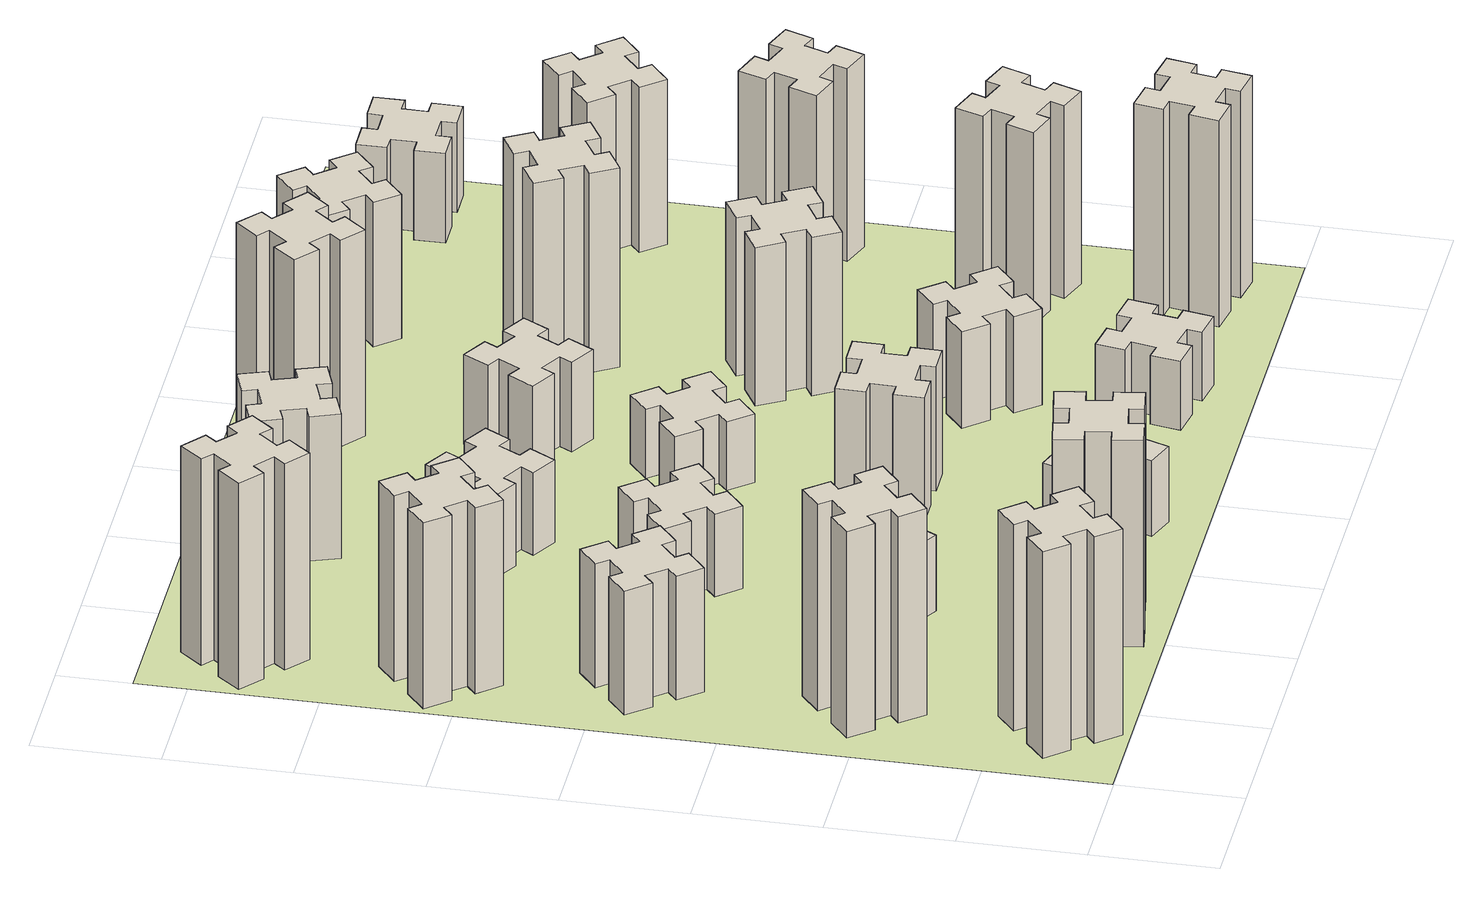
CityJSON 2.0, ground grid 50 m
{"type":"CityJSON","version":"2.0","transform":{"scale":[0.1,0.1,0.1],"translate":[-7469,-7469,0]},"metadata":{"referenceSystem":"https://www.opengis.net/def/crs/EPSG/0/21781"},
"CityObjects":{
"building1":{"type":"Building","attributes":{"class":"1000","function":"1000","usage":"1000","yearOfConstruction":2016,"roofType":"1000","measuredHeight":90,"storeysAboveGround":30,"storeysBelowGround":0},"geometry":[{"type":"Solid","lod":"1","boundaries":[[[[0,1,2,3,4,5,6,7,8,9,10,11,12,13,14,15,16,17,18,19]],[[17,16,20,21]],[[16,15,22,20]],[[15,14,23,22]],[[14,13,24,23]],[[13,12,25,24]],[[12,11,26,25]],[[11,10,27,26]],[[10,9,28,27]],[[9,8,29,28]],[[8,7,30,29]],[[7,6,31,30]],[[6,5,32,31]],[[5,4,33,32]],[[4,3,34,33]],[[3,2,35,34]],[[2,1,36,35]],[[1,0,37,36]],[[0,19,38,37]],[[19,18,39,38]],[[18,17,21,39]],[[24,25,26,27,28,29,30,31,32,33,34,35,36,37,38,39,21,20,22,23]]]]}]},
"building2":{"type":"Building","attributes":{"class":"1000","function":"1000","usage":"1000","yearOfConstruction":2016,"roofType":"1000","measuredHeight":90,"storeysAboveGround":30,"storeysBelowGround":0},"geometry":[{"type":"Solid","lod":"1","boundaries":[[[[40,41,42,43,44,45,46,47,48,49,50,51,52,53,54,55,56,57,58,59]],[[57,56,60,61]],[[56,55,62,60]],[[55,54,63,62]],[[54,53,64,63]],[[53,52,65,64]],[[52,51,66,65]],[[51,50,67,66]],[[50,49,68,67]],[[49,48,69,68]],[[48,47,70,69]],[[47,46,71,70]],[[46,45,72,71]],[[45,44,73,72]],[[44,43,74,73]],[[43,42,75,74]],[[42,41,76,75]],[[41,40,77,76]],[[40,59,78,77]],[[59,58,79,78]],[[58,57,61,79]],[[64,65,66,67,68,69,70,71,72,73,74,75,76,77,78,79,61,60,62,63]]]]}]},
"building3":{"type":"Building","attributes":{"class":"1000","function":"1000","usage":"1000","yearOfConstruction":2016,"roofType":"1000","measuredHeight":54,"storeysAboveGround":30,"storeysBelowGround":0},"geometry":[{"type":"Solid","lod":"1","boundaries":[[[[80,81,82,83,84,85,86,87,88,89,90,91,92,93,94,95,96,97,98,99]],[[97,96,100,101]],[[96,95,102,100]],[[95,94,103,102]],[[94,93,104,103]],[[93,92,105,104]],[[92,91,106,105]],[[91,90,107,106]],[[90,89,108,107]],[[89,88,109,108]],[[88,87,110,109]],[[87,86,111,110]],[[86,85,112,111]],[[85,84,113,112]],[[84,83,114,113]],[[83,82,115,114]],[[82,81,116,115]],[[81,80,117,116]],[[80,99,118,117]],[[99,98,119,118]],[[98,97,101,119]],[[104,105,106,107,108,109,110,111,112,113,114,115,116,117,118,119,101,100,102,103]]]]}]},
"building4":{"type":"Building","attributes":{"class":"1000","function":"1000","usage":"1000","yearOfConstruction":2016,"roofType":"1000","measuredHeight":81,"storeysAboveGround":30,"storeysBelowGround":0},"geometry":[{"type":"Solid","lod":"1","boundaries":[[[[120,121,122,123,124,125,126,127,128,129,130,131,132,133,134,135,136,137,138,139]],[[137,136,140,141]],[[136,135,142,140]],[[135,134,143,142]],[[134,133,144,143]],[[133,132,145,144]],[[132,131,146,145]],[[131,130,147,146]],[[130,129,148,147]],[[129,128,149,148]],[[128,127,150,149]],[[127,126,151,150]],[[126,125,152,151]],[[125,124,153,152]],[[124,123,154,153]],[[123,122,155,154]],[[122,121,156,155]],[[121,120,157,156]],[[120,139,158,157]],[[139,138,159,158]],[[138,137,141,159]],[[144,145,146,147,148,149,150,151,152,153,154,155,156,157,158,159,141,140,142,143]]]]}]},
"building5":{"type":"Building","attributes":{"class":"1000","function":"1000","usage":"1000","yearOfConstruction":2016,"roofType":"1000","measuredHeight":90,"storeysAboveGround":30,"storeysBelowGround":0},"geometry":[{"type":"Solid","lod":"1","boundaries":[[[[160,161,162,163,164,165,166,167,168,169,170,171,172,173,174,175,176,177,178,179]],[[177,176,180,181]],[[176,175,182,180]],[[175,174,183,182]],[[174,173,184,183]],[[173,172,185,184]],[[172,171,186,185]],[[171,170,187,186]],[[170,169,188,187]],[[169,168,189,188]],[[168,167,190,189]],[[167,166,191,190]],[[166,165,192,191]],[[165,164,193,192]],[[164,163,194,193]],[[163,162,195,194]],[[162,161,196,195]],[[161,160,197,196]],[[160,179,198,197]],[[179,178,199,198]],[[178,177,181,199]],[[184,185,186,187,188,189,190,191,192,193,194,195,196,197,198,199,181,180,182,183]]]]}]},
"building6":{"type":"Building","attributes":{"class":"1000","function":"1000","usage":"1000","yearOfConstruction":2016,"roofType":"1000","measuredHeight":90,"storeysAboveGround":30,"storeysBelowGround":0},"geometry":[{"type":"Solid","lod":"1","boundaries":[[[[200,201,202,203,204,205,206,207,208,209,210,211,212,213,214,215,216,217,218,219]],[[217,216,220,221]],[[216,215,222,220]],[[215,214,223,222]],[[214,213,224,223]],[[213,212,225,224]],[[212,211,226,225]],[[211,210,227,226]],[[210,209,228,227]],[[209,208,229,228]],[[208,207,230,229]],[[207,206,231,230]],[[206,205,232,231]],[[205,204,233,232]],[[204,203,234,233]],[[203,202,235,234]],[[202,201,236,235]],[[201,200,237,236]],[[200,219,238,237]],[[219,218,239,238]],[[218,217,221,239]],[[224,225,226,227,228,229,230,231,232,233,234,235,236,237,238,239,221,220,222,223]]]]}]},
"building7":{"type":"Building","attributes":{"class":"1000","function":"1000","usage":"1000","yearOfConstruction":2016,"roofType":"1000","measuredHeight":33,"storeysAboveGround":30,"storeysBelowGround":0},"geometry":[{"type":"Solid","lod":"1","boundaries":[[[[240,241,242,243,244,245,246,247,248,249,250,251,252,253,254,255,256,257,258,259]],[[257,256,260,261]],[[256,255,262,260]],[[255,254,263,262]],[[254,253,264,263]],[[253,252,265,264]],[[252,251,266,265]],[[251,250,267,266]],[[250,249,268,267]],[[249,248,269,268]],[[248,247,270,269]],[[247,246,271,270]],[[246,245,272,271]],[[245,244,273,272]],[[244,243,274,273]],[[243,242,275,274]],[[242,241,276,275]],[[241,240,277,276]],[[240,259,278,277]],[[259,258,279,278]],[[258,257,261,279]],[[264,265,266,267,268,269,270,271,272,273,274,275,276,277,278,279,261,260,262,263]]]]}]},
"building8":{"type":"Building","attributes":{"class":"1000","function":"1000","usage":"1000","yearOfConstruction":2016,"roofType":"1000","measuredHeight":36,"storeysAboveGround":30,"storeysBelowGround":0},"geometry":[{"type":"Solid","lod":"1","boundaries":[[[[280,281,282,283,284,285,286,287,288,289,290,291,292,293,294,295,296,297,298,299]],[[297,296,300,301]],[[296,295,302,300]],[[295,294,303,302]],[[294,293,304,303]],[[293,292,305,304]],[[292,291,306,305]],[[291,290,307,306]],[[290,289,308,307]],[[289,288,309,308]],[[288,287,310,309]],[[287,286,311,310]],[[286,285,312,311]],[[285,284,313,312]],[[284,283,314,313]],[[283,282,315,314]],[[282,281,316,315]],[[281,280,317,316]],[[280,299,318,317]],[[299,298,319,318]],[[298,297,301,319]],[[304,305,306,307,308,309,310,311,312,313,314,315,316,317,318,319,301,300,302,303]]]]}]},
"building9":{"type":"Building","attributes":{"class":"1000","function":"1000","usage":"1000","yearOfConstruction":2016,"roofType":"1000","measuredHeight":33,"storeysAboveGround":30,"storeysBelowGround":0},"geometry":[{"type":"Solid","lod":"1","boundaries":[[[[320,321,322,323,324,325,326,327,328,329,330,331,332,333,334,335,336,337,338,339]],[[337,336,340,341]],[[336,335,342,340]],[[335,334,343,342]],[[334,333,344,343]],[[333,332,345,344]],[[332,331,346,345]],[[331,330,347,346]],[[330,329,348,347]],[[329,328,349,348]],[[328,327,350,349]],[[327,326,351,350]],[[326,325,352,351]],[[325,324,353,352]],[[324,323,354,353]],[[323,322,355,354]],[[322,321,356,355]],[[321,320,357,356]],[[320,339,358,357]],[[339,338,359,358]],[[338,337,341,359]],[[344,345,346,347,348,349,350,351,352,353,354,355,356,357,358,359,341,340,342,343]]]]}]},
"building10":{"type":"Building","attributes":{"class":"1000","function":"1000","usage":"1000","yearOfConstruction":2016,"roofType":"1000","measuredHeight":36,"storeysAboveGround":30,"storeysBelowGround":0},"geometry":[{"type":"Solid","lod":"1","boundaries":[[[[360,361,362,363,364,365,366,367,368,369,370,371,372,373,374,375,376,377,378,379]],[[377,376,380,381]],[[376,375,382,380]],[[375,374,383,382]],[[374,373,384,383]],[[373,372,385,384]],[[372,371,386,385]],[[371,370,387,386]],[[370,369,388,387]],[[369,368,389,388]],[[368,367,390,389]],[[367,366,391,390]],[[366,365,392,391]],[[365,364,393,392]],[[364,363,394,393]],[[363,362,395,394]],[[362,361,396,395]],[[361,360,397,396]],[[360,379,398,397]],[[379,378,399,398]],[[378,377,381,399]],[[384,385,386,387,388,389,390,391,392,393,394,395,396,397,398,399,381,380,382,383]]]]}]},
"building11":{"type":"Building","attributes":{"class":"1000","function":"1000","usage":"1000","yearOfConstruction":2016,"roofType":"1000","measuredHeight":63,"storeysAboveGround":30,"storeysBelowGround":0},"geometry":[{"type":"Solid","lod":"1","boundaries":[[[[400,401,402,403,404,405,406,407,408,409,410,411,412,413,414,415,416,417,418,419]],[[417,416,420,421]],[[416,415,422,420]],[[415,414,423,422]],[[414,413,424,423]],[[413,412,425,424]],[[412,411,426,425]],[[411,410,427,426]],[[410,409,428,427]],[[409,408,429,428]],[[408,407,430,429]],[[407,406,431,430]],[[406,405,432,431]],[[405,404,433,432]],[[404,403,434,433]],[[403,402,435,434]],[[402,401,436,435]],[[401,400,437,436]],[[400,419,438,437]],[[419,418,439,438]],[[418,417,421,439]],[[424,425,426,427,428,429,430,431,432,433,434,435,436,437,438,439,421,420,422,423]]]]}]},
"building12":{"type":"Building","attributes":{"class":"1000","function":"1000","usage":"1000","yearOfConstruction":2016,"roofType":"1000","measuredHeight":54,"storeysAboveGround":30,"storeysBelowGround":0},"geometry":[{"type":"Solid","lod":"1","boundaries":[[[[440,441,442,443,444,445,446,447,448,449,450,451,452,453,454,455,456,457,458,459]],[[457,456,460,461]],[[456,455,462,460]],[[455,454,463,462]],[[454,453,464,463]],[[453,452,465,464]],[[452,451,466,465]],[[451,450,467,466]],[[450,449,468,467]],[[449,448,469,468]],[[448,447,470,469]],[[447,446,471,470]],[[446,445,472,471]],[[445,444,473,472]],[[444,443,474,473]],[[443,442,475,474]],[[442,441,476,475]],[[441,440,477,476]],[[440,459,478,477]],[[459,458,479,478]],[[458,457,461,479]],[[464,465,466,467,468,469,470,471,472,473,474,475,476,477,478,479,461,460,462,463]]]]}]},
"building13":{"type":"Building","attributes":{"class":"1000","function":"1000","usage":"1000","yearOfConstruction":2016,"roofType":"1000","measuredHeight":30,"storeysAboveGround":30,"storeysBelowGround":0},"geometry":[{"type":"Solid","lod":"1","boundaries":[[[[480,481,482,483,484,485,486,487,488,489,490,491,492,493,494,495,496,497,498,499]],[[497,496,500,501]],[[496,495,502,500]],[[495,494,503,502]],[[494,493,504,503]],[[493,492,505,504]],[[492,491,506,505]],[[491,490,507,506]],[[490,489,508,507]],[[489,488,509,508]],[[488,487,510,509]],[[487,486,511,510]],[[486,485,512,511]],[[485,484,513,512]],[[484,483,514,513]],[[483,482,515,514]],[[482,481,516,515]],[[481,480,517,516]],[[480,499,518,517]],[[499,498,519,518]],[[498,497,501,519]],[[504,505,506,507,508,509,510,511,512,513,514,515,516,517,518,519,501,500,502,503]]]]}]},
"building14":{"type":"Building","attributes":{"class":"1000","function":"1000","usage":"1000","yearOfConstruction":2016,"roofType":"1000","measuredHeight":39,"storeysAboveGround":30,"storeysBelowGround":0},"geometry":[{"type":"Solid","lod":"1","boundaries":[[[[520,521,522,523,524,525,526,527,528,529,530,531,532,533,534,535,536,537,538,539]],[[537,536,540,541]],[[536,535,542,540]],[[535,534,543,542]],[[534,533,544,543]],[[533,532,545,544]],[[532,531,546,545]],[[531,530,547,546]],[[530,529,548,547]],[[529,528,549,548]],[[528,527,550,549]],[[527,526,551,550]],[[526,525,552,551]],[[525,524,553,552]],[[524,523,554,553]],[[523,522,555,554]],[[522,521,556,555]],[[521,520,557,556]],[[520,539,558,557]],[[539,538,559,558]],[[538,537,541,559]],[[544,545,546,547,548,549,550,551,552,553,554,555,556,557,558,559,541,540,542,543]]]]}]},
"building15":{"type":"Building","attributes":{"class":"1000","function":"1000","usage":"1000","yearOfConstruction":2016,"roofType":"1000","measuredHeight":30,"storeysAboveGround":30,"storeysBelowGround":0},"geometry":[{"type":"Solid","lod":"1","boundaries":[[[[560,561,562,563,564,565,566,567,568,569,570,571,572,573,574,575,576,577,578,579]],[[577,576,580,581]],[[576,575,582,580]],[[575,574,583,582]],[[574,573,584,583]],[[573,572,585,584]],[[572,571,586,585]],[[571,570,587,586]],[[570,569,588,587]],[[569,568,589,588]],[[568,567,590,589]],[[567,566,591,590]],[[566,565,592,591]],[[565,564,593,592]],[[564,563,594,593]],[[563,562,595,594]],[[562,561,596,595]],[[561,560,597,596]],[[560,579,598,597]],[[579,578,599,598]],[[578,577,581,599]],[[584,585,586,587,588,589,590,591,592,593,594,595,596,597,598,599,581,580,582,583]]]]}]},
"building16":{"type":"Building","attributes":{"class":"1000","function":"1000","usage":"1000","yearOfConstruction":2016,"roofType":"1000","measuredHeight":90,"storeysAboveGround":30,"storeysBelowGround":0},"geometry":[{"type":"Solid","lod":"1","boundaries":[[[[600,601,602,603,604,605,606,607,608,609,610,611,612,613,614,615,616,617,618,619]],[[617,616,620,621]],[[616,615,622,620]],[[615,614,623,622]],[[614,613,624,623]],[[613,612,625,624]],[[612,611,626,625]],[[611,610,627,626]],[[610,609,628,627]],[[609,608,629,628]],[[608,607,630,629]],[[607,606,631,630]],[[606,605,632,631]],[[605,604,633,632]],[[604,603,634,633]],[[603,602,635,634]],[[602,601,636,635]],[[601,600,637,636]],[[600,619,638,637]],[[619,618,639,638]],[[618,617,621,639]],[[624,625,626,627,628,629,630,631,632,633,634,635,636,637,638,639,621,620,622,623]]]]}]},
"building17":{"type":"Building","attributes":{"class":"1000","function":"1000","usage":"1000","yearOfConstruction":2016,"roofType":"1000","measuredHeight":42,"storeysAboveGround":30,"storeysBelowGround":0},"geometry":[{"type":"Solid","lod":"1","boundaries":[[[[640,641,642,643,644,645,646,647,648,649,650,651,652,653,654,655,656,657,658,659]],[[657,656,660,661]],[[656,655,662,660]],[[655,654,663,662]],[[654,653,664,663]],[[653,652,665,664]],[[652,651,666,665]],[[651,650,667,666]],[[650,649,668,667]],[[649,648,669,668]],[[648,647,670,669]],[[647,646,671,670]],[[646,645,672,671]],[[645,644,673,672]],[[644,643,674,673]],[[643,642,675,674]],[[642,641,676,675]],[[641,640,677,676]],[[640,659,678,677]],[[659,658,679,678]],[[658,657,661,679]],[[664,665,666,667,668,669,670,671,672,673,674,675,676,677,678,679,661,660,662,663]]]]}]},
"building18":{"type":"Building","attributes":{"class":"1000","function":"1000","usage":"1000","yearOfConstruction":2016,"roofType":"1000","measuredHeight":69,"storeysAboveGround":30,"storeysBelowGround":0},"geometry":[{"type":"Solid","lod":"1","boundaries":[[[[680,681,682,683,684,685,686,687,688,689,690,691,692,693,694,695,696,697,698,699]],[[697,696,700,701]],[[696,695,702,700]],[[695,694,703,702]],[[694,693,704,703]],[[693,692,705,704]],[[692,691,706,705]],[[691,690,707,706]],[[690,689,708,707]],[[689,688,709,708]],[[688,687,710,709]],[[687,686,711,710]],[[686,685,712,711]],[[685,684,713,712]],[[684,683,714,713]],[[683,682,715,714]],[[682,681,716,715]],[[681,680,717,716]],[[680,699,718,717]],[[699,698,719,718]],[[698,697,701,719]],[[704,705,706,707,708,709,710,711,712,713,714,715,716,717,718,719,701,700,702,703]]]]}]},
"building19":{"type":"Building","attributes":{"class":"1000","function":"1000","usage":"1000","yearOfConstruction":2016,"roofType":"1000","measuredHeight":87,"storeysAboveGround":30,"storeysBelowGround":0},"geometry":[{"type":"Solid","lod":"1","boundaries":[[[[720,721,722,723,724,725,726,727,728,729,730,731,732,733,734,735,736,737,738,739]],[[737,736,740,741]],[[736,735,742,740]],[[735,734,743,742]],[[734,733,744,743]],[[733,732,745,744]],[[732,731,746,745]],[[731,730,747,746]],[[730,729,748,747]],[[729,728,749,748]],[[728,727,750,749]],[[727,726,751,750]],[[726,725,752,751]],[[725,724,753,752]],[[724,723,754,753]],[[723,722,755,754]],[[722,721,756,755]],[[721,720,757,756]],[[720,739,758,757]],[[739,738,759,758]],[[738,737,741,759]],[[744,745,746,747,748,749,750,751,752,753,754,755,756,757,758,759,741,740,742,743]]]]}]},
"building20":{"type":"Building","attributes":{"class":"1000","function":"1000","usage":"1000","yearOfConstruction":2016,"roofType":"1000","measuredHeight":90,"storeysAboveGround":30,"storeysBelowGround":0},"geometry":[{"type":"Solid","lod":"1","boundaries":[[[[760,761,762,763,764,765,766,767,768,769,770,771,772,773,774,775,776,777,778,779]],[[777,776,780,781]],[[776,775,782,780]],[[775,774,783,782]],[[774,773,784,783]],[[773,772,785,784]],[[772,771,786,785]],[[771,770,787,786]],[[770,769,788,787]],[[769,768,789,788]],[[768,767,790,789]],[[767,766,791,790]],[[766,765,792,791]],[[765,764,793,792]],[[764,763,794,793]],[[763,762,795,794]],[[762,761,796,795]],[[761,760,797,796]],[[760,779,798,797]],[[779,778,799,798]],[[778,777,781,799]],[[784,785,786,787,788,789,790,791,792,793,794,795,796,797,798,799,781,780,782,783]]]]}]},
"building21":{"type":"Building","attributes":{"class":"1000","function":"1000","usage":"1000","yearOfConstruction":2016,"roofType":"1000","measuredHeight":63,"storeysAboveGround":30,"storeysBelowGround":0},"geometry":[{"type":"Solid","lod":"1","boundaries":[[[[800,801,802,803,804,805,806,807,808,809,810,811,812,813,814,815,816,817,818,819]],[[817,816,820,821]],[[816,815,822,820]],[[815,814,823,822]],[[814,813,824,823]],[[813,812,825,824]],[[812,811,826,825]],[[811,810,827,826]],[[810,809,828,827]],[[809,808,829,828]],[[808,807,830,829]],[[807,806,831,830]],[[806,805,832,831]],[[805,804,833,832]],[[804,803,834,833]],[[803,802,835,834]],[[802,801,836,835]],[[801,800,837,836]],[[800,819,838,837]],[[819,818,839,838]],[[818,817,821,839]],[[824,825,826,827,828,829,830,831,832,833,834,835,836,837,838,839,821,820,822,823]]]]}]},
"building22":{"type":"Building","attributes":{"class":"1000","function":"1000","usage":"1000","yearOfConstruction":2016,"roofType":"1000","measuredHeight":84,"storeysAboveGround":30,"storeysBelowGround":0},"geometry":[{"type":"Solid","lod":"1","boundaries":[[[[840,841,842,843,844,845,846,847,848,849,850,851,852,853,854,855,856,857,858,859]],[[857,856,860,861]],[[856,855,862,860]],[[855,854,863,862]],[[854,853,864,863]],[[853,852,865,864]],[[852,851,866,865]],[[851,850,867,866]],[[850,849,868,867]],[[849,848,869,868]],[[848,847,870,869]],[[847,846,871,870]],[[846,845,872,871]],[[845,844,873,872]],[[844,843,874,873]],[[843,842,875,874]],[[842,841,876,875]],[[841,840,877,876]],[[840,859,878,877]],[[859,858,879,878]],[[858,857,861,879]],[[864,865,866,867,868,869,870,871,872,873,874,875,876,877,878,879,861,860,862,863]]]]}]},
"building23":{"type":"Building","attributes":{"class":"1000","function":"1000","usage":"1000","yearOfConstruction":2016,"roofType":"1000","measuredHeight":84,"storeysAboveGround":30,"storeysBelowGround":0},"geometry":[{"type":"Solid","lod":"1","boundaries":[[[[880,881,882,883,884,885,886,887,888,889,890,891,892,893,894,895,896,897,898,899]],[[897,896,900,901]],[[896,895,902,900]],[[895,894,903,902]],[[894,893,904,903]],[[893,892,905,904]],[[892,891,906,905]],[[891,890,907,906]],[[890,889,908,907]],[[889,888,909,908]],[[888,887,910,909]],[[887,886,911,910]],[[886,885,912,911]],[[885,884,913,912]],[[884,883,914,913]],[[883,882,915,914]],[[882,881,916,915]],[[881,880,917,916]],[[880,899,918,917]],[[899,898,919,918]],[[898,897,901,919]],[[904,905,906,907,908,909,910,911,912,913,914,915,916,917,918,919,901,900,902,903]]]]}]},
"building24":{"type":"Building","attributes":{"class":"1000","function":"1000","usage":"1000","yearOfConstruction":2016,"roofType":"1000","measuredHeight":72,"storeysAboveGround":30,"storeysBelowGround":0},"geometry":[{"type":"Solid","lod":"1","boundaries":[[[[920,921,922,923,924,925,926,927,928,929,930,931,932,933,934,935,936,937,938,939]],[[937,936,940,941]],[[936,935,942,940]],[[935,934,943,942]],[[934,933,944,943]],[[933,932,945,944]],[[932,931,946,945]],[[931,930,947,946]],[[930,929,948,947]],[[929,928,949,948]],[[928,927,950,949]],[[927,926,951,950]],[[926,925,952,951]],[[925,924,953,952]],[[924,923,954,953]],[[923,922,955,954]],[[922,921,956,955]],[[921,920,957,956]],[[920,939,958,957]],[[939,938,959,958]],[[938,937,941,959]],[[944,945,946,947,948,949,950,951,952,953,954,955,956,957,958,959,941,940,942,943]]]]}]},
"building25":{"type":"Building","attributes":{"class":"1000","function":"1000","usage":"1000","yearOfConstruction":2016,"roofType":"1000","measuredHeight":39,"storeysAboveGround":30,"storeysBelowGround":0},"geometry":[{"type":"Solid","lod":"1","boundaries":[[[[960,961,962,963,964,965,966,967,968,969,970,971,972,973,974,975,976,977,978,979]],[[977,976,980,981]],[[976,975,982,980]],[[975,974,983,982]],[[974,973,984,983]],[[973,972,985,984]],[[972,971,986,985]],[[971,970,987,986]],[[970,969,988,987]],[[969,968,989,988]],[[968,967,990,989]],[[967,966,991,990]],[[966,965,992,991]],[[965,964,993,992]],[[964,963,994,993]],[[963,962,995,994]],[[962,961,996,995]],[[961,960,997,996]],[[960,979,998,997]],[[979,978,999,998]],[[978,977,981,999]],[[984,985,986,987,988,989,990,991,992,993,994,995,996,997,998,999,981,980,982,983]]]]}]},
"landuse1":{"type":"LandUse","attributes":{"name":"plot1","function":"1010"},"geometry":[{"type":"MultiSurface","lod":"1","boundaries":[[[1000,1001,1002,1003]]]}]}
},
"vertices":[
[492,308,0],[427,384,0],[473,423,0],[396,515,0],[304,438,0],[343,392,0],[266,327,0],[228,373,0],[136,296,0],[213,204,0],[259,243,0],[323,166,0],[277,128,0],[354,36,0],[446,113,0],[408,159,0],[484,223,0],[523,177,0],[615,254,0],[538,346,0],[484,223,900],[523,177,900],[408,159,900],[446,113,900],[354,36,900],[277,128,900],[323,166,900],[259,243,900],[213,204,900],[136,296,900],[228,373,900],[266,327,900],[343,392,900],[304,438,900],[396,515,900],[473,423,900],[427,384,900],[492,308,900],[538,346,900],[615,254,900],
[492,1048,0],[427,1124,0],[473,1163,0],[396,1255,0],[304,1178,0],[343,1132,0],[266,1067,0],[228,1113,0],[136,1036,0],[213,944,0],[259,983,0],[323,906,0],[277,868,0],[354,776,0],[446,853,0],[408,899,0],[484,963,0],[523,917,0],[615,994,0],[538,1086,0],[484,963,900],[523,917,900],[408,899,900],[446,853,900],[354,776,900],[277,868,900],[323,906,900],[259,983,900],[213,944,900],[136,1036,900],[228,1113,900],[266,1067,900],[343,1132,900],[304,1178,900],[396,1255,900],[473,1163,900],[427,1124,900],[492,1048,900],[538,1086,900],[615,994,900],
[492,1888,0],[427,1964,0],[473,2003,0],[396,2095,0],[304,2018,0],[343,1972,0],[266,1907,0],[228,1953,0],[136,1876,0],[213,1784,0],[259,1823,0],[323,1746,0],[277,1708,0],[354,1616,0],[446,1693,0],[408,1739,0],[484,1803,0],[523,1757,0],[615,1834,0],[538,1926,0],[484,1803,540],[523,1757,540],[408,1739,540],[446,1693,540],[354,1616,540],[277,1708,540],[323,1746,540],[259,1823,540],[213,1784,540],[136,1876,540],[228,1953,540],[266,1907,540],[343,1972,540],[304,2018,540],[396,2095,540],[473,2003,540],[427,1964,540],[492,1888,540],[538,1926,540],[615,1834,540],
[243,2712,0],[166,2647,0],[128,2693,0],[36,2616,0],[113,2524,0],[159,2563,0],[223,2486,0],[177,2448,0],[254,2356,0],[346,2433,0],[308,2479,0],[384,2543,0],[423,2497,0],[515,2574,0],[438,2666,0],[392,2628,0],[327,2704,0],[373,2743,0],[296,2835,0],[204,2758,0],[327,2704,810],[373,2743,810],[392,2628,810],[438,2666,810],[515,2574,810],[423,2497,810],[384,2543,810],[308,2479,810],[346,2433,810],[254,2356,810],[177,2448,810],[223,2486,810],[159,2563,810],[113,2524,810],[36,2616,810],[128,2693,810],[166,2647,810],[243,2712,810],[204,2758,810],[296,2835,810],
[1085,158,0],[1184,176,0],[1194,117,0],[1312,137,0],[1291,256,0],[1232,245,0],[1215,344,0],[1274,354,0],[1253,472,0],[1135,451,0],[1145,392,0],[1047,375,0],[1037,434,0],[918,413,0],[939,295,0],[998,305,0],[1016,207,0],[957,197,0],[977,78,0],[1096,99,0],[1016,207,900],[957,197,900],[998,305,900],[939,295,900],[918,413,900],[1037,434,900],[1047,375,900],[1145,392,900],[1135,451,900],[1253,472,900],[1274,354,900],[1215,344,900],[1232,245,900],[1291,256,900],[1312,137,900],[1194,117,900],[1184,176,900],[1085,158,900],[1096,99,900],[977,78,900],
[384,3387,0],[308,3452,0],[346,3498,0],[254,3575,0],[177,3483,0],[223,3444,0],[159,3368,0],[113,3406,0],[36,3314,0],[128,3237,0],[166,3283,0],[243,3219,0],[204,3173,0],[296,3096,0],[373,3188,0],[327,3226,0],[392,3303,0],[438,3264,0],[515,3356,0],[423,3433,0],[392,3303,900],[438,3264,900],[327,3226,900],[373,3188,900],[296,3096,900],[204,3173,900],[243,3219,900],[166,3283,900],[128,3237,900],[36,3314,900],[113,3406,900],[159,3368,900],[223,3444,900],[177,3483,900],[254,3575,900],[346,3498,900],[308,3452,900],[384,3387,900],[423,3433,900],[515,3356,900],
[1086,1017,0],[1136,1104,0],[1188,1074,0],[1248,1178,0],[1144,1238,0],[1114,1186,0],[1027,1236,0],[1057,1288,0],[953,1348,0],[893,1244,0],[945,1214,0],[895,1127,0],[843,1157,0],[783,1053,0],[887,993,0],[917,1045,0],[1004,995,0],[974,943,0],[1078,883,0],[1138,987,0],[1004,995,330],[974,943,330],[917,1045,330],[887,993,330],[783,1053,330],[843,1157,330],[895,1127,330],[945,1214,330],[893,1244,330],[953,1348,330],[1057,1288,330],[1027,1236,330],[1114,1186,330],[1144,1238,330],[1248,1178,330],[1188,1074,330],[1136,1104,330],[1086,1017,330],[1138,987,330],[1078,883,330],
[1083,1972,0],[1006,1907,0],[968,1953,0],[876,1876,0],[953,1784,0],[999,1823,0],[1063,1746,0],[1017,1708,0],[1094,1616,0],[1186,1693,0],[1148,1739,0],[1224,1803,0],[1263,1757,0],[1355,1834,0],[1278,1926,0],[1232,1888,0],[1167,1964,0],[1213,2003,0],[1136,2095,0],[1044,2018,0],[1167,1964,360],[1213,2003,360],[1232,1888,360],[1278,1926,360],[1355,1834,360],[1263,1757,360],[1224,1803,360],[1148,1739,360],[1186,1693,360],[1094,1616,360],[1017,1708,360],[1063,1746,360],[999,1823,360],[953,1784,360],[876,1876,360],[968,1953,360],[1006,1907,360],[1083,1972,360],[1044,2018,360],[1136,2095,360],
[1669,460,0],[1635,366,0],[1579,387,0],[1537,274,0],[1650,233,0],[1671,289,0],[1765,255,0],[1744,199,0],[1857,157,0],[1898,270,0],[1842,291,0],[1876,385,0],[1932,364,0],[1973,477,0],[1860,518,0],[1840,462,0],[1746,496,0],[1767,552,0],[1654,593,0],[1613,480,0],[1746,496,330],[1767,552,330],[1840,462,330],[1860,518,330],[1973,477,330],[1932,364,330],[1876,385,330],[1842,291,330],[1898,270,330],[1857,157,330],[1744,199,330],[1765,255,330],[1671,289,330],[1650,233,330],[1537,274,330],[1579,387,330],[1635,366,330],[1669,460,330],[1613,480,330],[1654,593,330],
[1314,2666,0],[1227,2716,0],[1257,2768,0],[1153,2828,0],[1093,2724,0],[1145,2694,0],[1095,2607,0],[1043,2637,0],[983,2533,0],[1087,2473,0],[1117,2525,0],[1204,2475,0],[1174,2423,0],[1278,2363,0],[1338,2467,0],[1286,2497,0],[1336,2584,0],[1388,2554,0],[1448,2658,0],[1344,2718,0],[1336,2584,360],[1388,2554,360],[1286,2497,360],[1338,2467,360],[1278,2363,360],[1174,2423,360],[1204,2475,360],[1117,2525,360],[1087,2473,360],[983,2533,360],[1043,2637,360],[1095,2607,360],[1145,2694,360],[1093,2724,360],[1153,2828,360],[1257,2768,360],[1227,2716,360],[1314,2666,360],[1344,2718,360],[1448,2658,360],
[1125,3456,0],[1031,3422,0],[1010,3478,0],[897,3437,0],[939,3324,0],[995,3345,0],[1029,3251,0],[973,3230,0],[1014,3117,0],[1127,3159,0],[1106,3215,0],[1200,3249,0],[1220,3193,0],[1333,3234,0],[1292,3347,0],[1236,3326,0],[1202,3420,0],[1258,3440,0],[1217,3553,0],[1104,3512,0],[1202,3420,630],[1258,3440,630],[1236,3326,630],[1292,3347,630],[1333,3234,630],[1220,3193,630],[1200,3249,630],[1106,3215,630],[1127,3159,630],[1014,3117,630],[973,3230,630],[1029,3251,630],[995,3345,630],[939,3324,630],[897,3437,630],[1010,3478,630],[1031,3422,630],[1125,3456,630],[1104,3512,630],[1217,3553,630],
[1745,1265,0],[1745,1165,0],[1685,1165,0],[1685,1045,0],[1805,1045,0],[1805,1105,0],[1905,1105,0],[1905,1045,0],[2025,1045,0],[2025,1165,0],[1965,1165,0],[1965,1265,0],[2025,1265,0],[2025,1385,0],[1905,1385,0],[1905,1325,0],[1805,1325,0],[1805,1385,0],[1685,1385,0],[1685,1265,0],[1805,1325,540],[1805,1385,540],[1905,1325,540],[1905,1385,540],[2025,1385,540],[2025,1265,540],[1965,1265,540],[1965,1165,540],[2025,1165,540],[2025,1045,540],[1905,1045,540],[1905,1105,540],[1805,1105,540],[1805,1045,540],[1685,1045,540],[1685,1165,540],[1745,1165,540],[1745,1265,540],[1685,1265,540],[1685,1385,540],
[1972,1988,0],[1907,2064,0],[1953,2103,0],[1876,2195,0],[1784,2118,0],[1823,2072,0],[1746,2007,0],[1708,2053,0],[1616,1976,0],[1693,1884,0],[1739,1923,0],[1803,1846,0],[1757,1808,0],[1834,1716,0],[1926,1793,0],[1888,1839,0],[1964,1903,0],[2003,1857,0],[2095,1934,0],[2018,2026,0],[1964,1903,300],[2003,1857,300],[1888,1839,300],[1926,1793,300],[1834,1716,300],[1757,1808,300],[1803,1846,300],[1739,1923,300],[1693,1884,300],[1616,1976,300],[1708,2053,300],[1746,2007,300],[1823,2072,300],[1784,2118,300],[1876,2195,300],[1953,2103,300],[1907,2064,300],[1972,1988,300],[2018,2026,300],[2095,1934,300],
[2026,2497,0],[2076,2584,0],[2128,2554,0],[2188,2658,0],[2084,2718,0],[2054,2666,0],[1967,2716,0],[1997,2768,0],[1893,2828,0],[1833,2724,0],[1885,2694,0],[1835,2607,0],[1783,2637,0],[1723,2533,0],[1827,2473,0],[1857,2525,0],[1944,2475,0],[1914,2423,0],[2018,2363,0],[2078,2467,0],[1944,2475,390],[1914,2423,390],[1857,2525,390],[1827,2473,390],[1723,2533,390],[1783,2637,390],[1835,2607,390],[1885,2694,390],[1833,2724,390],[1893,2828,390],[1997,2768,390],[1967,2716,390],[2054,2666,390],[2084,2718,390],[2188,2658,390],[2128,2554,390],[2076,2584,390],[2026,2497,390],[2078,2467,390],[2018,2363,390],
[2596,444,0],[2578,345,0],[2519,356,0],[2498,237,0],[2617,217,0],[2627,276,0],[2725,258,0],[2715,199,0],[2833,178,0],[2854,297,0],[2795,307,0],[2812,405,0],[2871,395,0],[2892,513,0],[2774,534,0],[2764,475,0],[2665,492,0],[2676,551,0],[2557,572,0],[2537,454,0],[2665,492,300],[2676,551,300],[2764,475,300],[2774,534,300],[2892,513,300],[2871,395,300],[2812,405,300],[2795,307,300],[2854,297,300],[2833,178,300],[2715,199,300],[2725,258,300],[2627,276,300],[2617,217,300],[2498,237,300],[2519,356,300],[2578,345,300],[2596,444,300],[2537,454,300],[2557,572,300],
[1746,3383,0],[1823,3319,0],[1784,3273,0],[1876,3196,0],[1953,3288,0],[1907,3326,0],[1972,3403,0],[2018,3364,0],[2095,3456,0],[2003,3533,0],[1964,3487,0],[1888,3552,0],[1926,3598,0],[1834,3675,0],[1757,3583,0],[1803,3544,0],[1739,3468,0],[1693,3506,0],[1616,3414,0],[1708,3337,0],[1739,3468,900],[1693,3506,900],[1803,3544,900],[1757,3583,900],[1834,3675,900],[1926,3598,900],[1888,3552,900],[1964,3487,900],[2003,3533,900],[2095,3456,900],[2018,3364,900],[1972,3403,900],[1907,3326,900],[1953,3288,900],[1876,3196,900],[1784,3273,900],[1823,3319,900],[1746,3383,900],[1708,3337,900],[1616,3414,900],
[2563,1132,0],[2486,1067,0],[2448,1113,0],[2356,1036,0],[2433,944,0],[2479,983,0],[2543,906,0],[2497,868,0],[2574,776,0],[2666,853,0],[2628,899,0],[2704,963,0],[2743,917,0],[2835,994,0],[2758,1086,0],[2712,1048,0],[2647,1124,0],[2693,1163,0],[2616,1255,0],[2524,1178,0],[2647,1124,420],[2693,1163,420],[2712,1048,420],[2758,1086,420],[2835,994,420],[2743,917,420],[2704,963,420],[2628,899,420],[2666,853,420],[2574,776,420],[2497,868,420],[2543,906,420],[2479,983,420],[2433,944,420],[2356,1036,420],[2448,1113,420],[2486,1067,420],[2563,1132,420],[2524,1178,420],[2616,1255,420],
[2475,1744,0],[2525,1657,0],[2473,1627,0],[2533,1523,0],[2637,1583,0],[2607,1635,0],[2694,1685,0],[2724,1633,0],[2828,1693,0],[2768,1797,0],[2716,1767,0],[2666,1854,0],[2718,1884,0],[2658,1988,0],[2554,1928,0],[2584,1876,0],[2497,1826,0],[2467,1878,0],[2363,1818,0],[2423,1714,0],[2497,1826,690],[2467,1878,690],[2584,1876,690],[2554,1928,690],[2658,1988,690],[2718,1884,690],[2666,1854,690],[2716,1767,690],[2768,1797,690],[2828,1693,690],[2724,1633,690],[2694,1685,690],[2607,1635,690],[2637,1583,690],[2533,1523,690],[2473,1627,690],[2525,1657,690],[2475,1744,690],[2423,1714,690],[2363,1818,690],
[2607,2475,0],[2694,2525,0],[2724,2473,0],[2828,2533,0],[2768,2637,0],[2716,2607,0],[2666,2694,0],[2718,2724,0],[2658,2828,0],[2554,2768,0],[2584,2716,0],[2497,2666,0],[2467,2718,0],[2363,2658,0],[2423,2554,0],[2475,2584,0],[2525,2497,0],[2473,2467,0],[2533,2363,0],[2637,2423,0],[2525,2497,870],[2473,2467,870],[2475,2584,870],[2423,2554,870],[2363,2658,870],[2467,2718,870],[2497,2666,870],[2584,2716,870],[2554,2768,870],[2658,2828,870],[2718,2724,870],[2666,2694,870],[2716,2607,870],[2768,2637,870],[2828,2533,870],[2724,2473,870],[2694,2525,870],[2607,2475,870],[2637,2423,870],[2533,2363,870],
[3504,475,0],[3405,492,0],[3416,551,0],[3297,572,0],[3277,454,0],[3336,444,0],[3318,345,0],[3259,356,0],[3238,237,0],[3357,217,0],[3367,276,0],[3465,258,0],[3455,199,0],[3573,178,0],[3594,297,0],[3535,307,0],[3552,405,0],[3611,395,0],[3632,513,0],[3514,534,0],[3552,405,900],[3611,395,900],[3535,307,900],[3594,297,900],[3573,178,900],[3455,199,900],[3465,258,900],[3367,276,900],[3357,217,900],[3238,237,900],[3259,356,900],[3318,345,900],[3336,444,900],[3277,454,900],[3297,572,900],[3416,551,900],[3405,492,900],[3504,475,900],[3514,534,900],[3632,513,900],
[2712,3468,0],[2647,3544,0],[2693,3583,0],[2616,3675,0],[2524,3598,0],[2563,3552,0],[2486,3487,0],[2448,3533,0],[2356,3456,0],[2433,3364,0],[2479,3403,0],[2543,3326,0],[2497,3288,0],[2574,3196,0],[2666,3273,0],[2628,3319,0],[2704,3383,0],[2743,3337,0],[2835,3414,0],[2758,3506,0],[2704,3383,630],[2743,3337,630],[2628,3319,630],[2666,3273,630],[2574,3196,630],[2497,3288,630],[2543,3326,630],[2479,3403,630],[2433,3364,630],[2356,3456,630],[2448,3533,630],[2486,3487,630],[2563,3552,630],[2524,3598,630],[2616,3675,630],[2693,3583,630],[2647,3544,630],[2712,3468,630],[2758,3506,630],[2835,3414,630],
[3251,929,0],[3345,895,0],[3324,839,0],[3437,797,0],[3478,910,0],[3422,931,0],[3456,1025,0],[3512,1004,0],[3553,1117,0],[3440,1158,0],[3420,1102,0],[3326,1136,0],[3347,1192,0],[3234,1233,0],[3193,1120,0],[3249,1100,0],[3215,1006,0],[3159,1027,0],[3117,914,0],[3230,873,0],[3215,1006,840],[3159,1027,840],[3249,1100,840],[3193,1120,840],[3234,1233,840],[3347,1192,840],[3326,1136,840],[3420,1102,840],[3440,1158,840],[3553,1117,840],[3512,1004,840],[3456,1025,840],[3422,931,840],[3478,910,840],[3437,797,840],[3324,839,840],[3345,895,840],[3251,929,840],[3230,873,840],[3117,914,840],
[3520,1942,0],[3426,1976,0],[3447,2032,0],[3334,2073,0],[3293,1960,0],[3349,1940,0],[3315,1846,0],[3259,1867,0],[3217,1754,0],[3330,1713,0],[3351,1769,0],[3445,1735,0],[3424,1679,0],[3537,1637,0],[3578,1750,0],[3522,1771,0],[3556,1865,0],[3612,1844,0],[3653,1957,0],[3540,1998,0],[3556,1865,840],[3612,1844,840],[3522,1771,840],[3578,1750,840],[3537,1637,840],[3424,1679,840],[3445,1735,840],[3351,1769,840],[3330,1713,840],[3217,1754,840],[3259,1867,840],[3315,1846,840],[3349,1940,840],[3293,1960,840],[3334,2073,840],[3447,2032,840],[3426,1976,840],[3520,1942,840],[3540,1998,840],[3653,1957,840],
[3319,2563,0],[3383,2486,0],[3337,2448,0],[3414,2356,0],[3506,2433,0],[3468,2479,0],[3544,2543,0],[3583,2497,0],[3675,2574,0],[3598,2666,0],[3552,2628,0],[3487,2704,0],[3533,2743,0],[3456,2835,0],[3364,2758,0],[3403,2712,0],[3326,2647,0],[3288,2693,0],[3196,2616,0],[3273,2524,0],[3326,2647,720],[3288,2693,720],[3403,2712,720],[3364,2758,720],[3456,2835,720],[3533,2743,720],[3487,2704,720],[3552,2628,720],[3598,2666,720],[3675,2574,720],[3583,2497,720],[3544,2543,720],[3468,2479,720],[3506,2433,720],[3414,2356,720],[3337,2448,720],[3383,2486,720],[3319,2563,720],[3273,2524,720],[3196,2616,720],
[3385,3225,0],[3485,3225,0],[3485,3165,0],[3605,3165,0],[3605,3285,0],[3545,3285,0],[3545,3385,0],[3605,3385,0],[3605,3505,0],[3485,3505,0],[3485,3445,0],[3385,3445,0],[3385,3505,0],[3265,3505,0],[3265,3385,0],[3325,3385,0],[3325,3285,0],[3265,3285,0],[3265,3165,0],[3385,3165,0],[3325,3285,390],[3265,3285,390],[3325,3385,390],[3265,3385,390],[3265,3505,390],[3385,3505,390],[3385,3445,390],[3485,3445,390],[3485,3505,390],[3605,3505,390],[3605,3385,390],[3545,3385,390],[3545,3285,390],[3605,3285,390],[3605,3165,390],[3485,3165,390],[3485,3225,390],[3385,3225,390],[3385,3165,390],[3265,3165,390],
[5,3705,0],[3705,3705,0],[3705,5,0],[5,5,0]
]}
